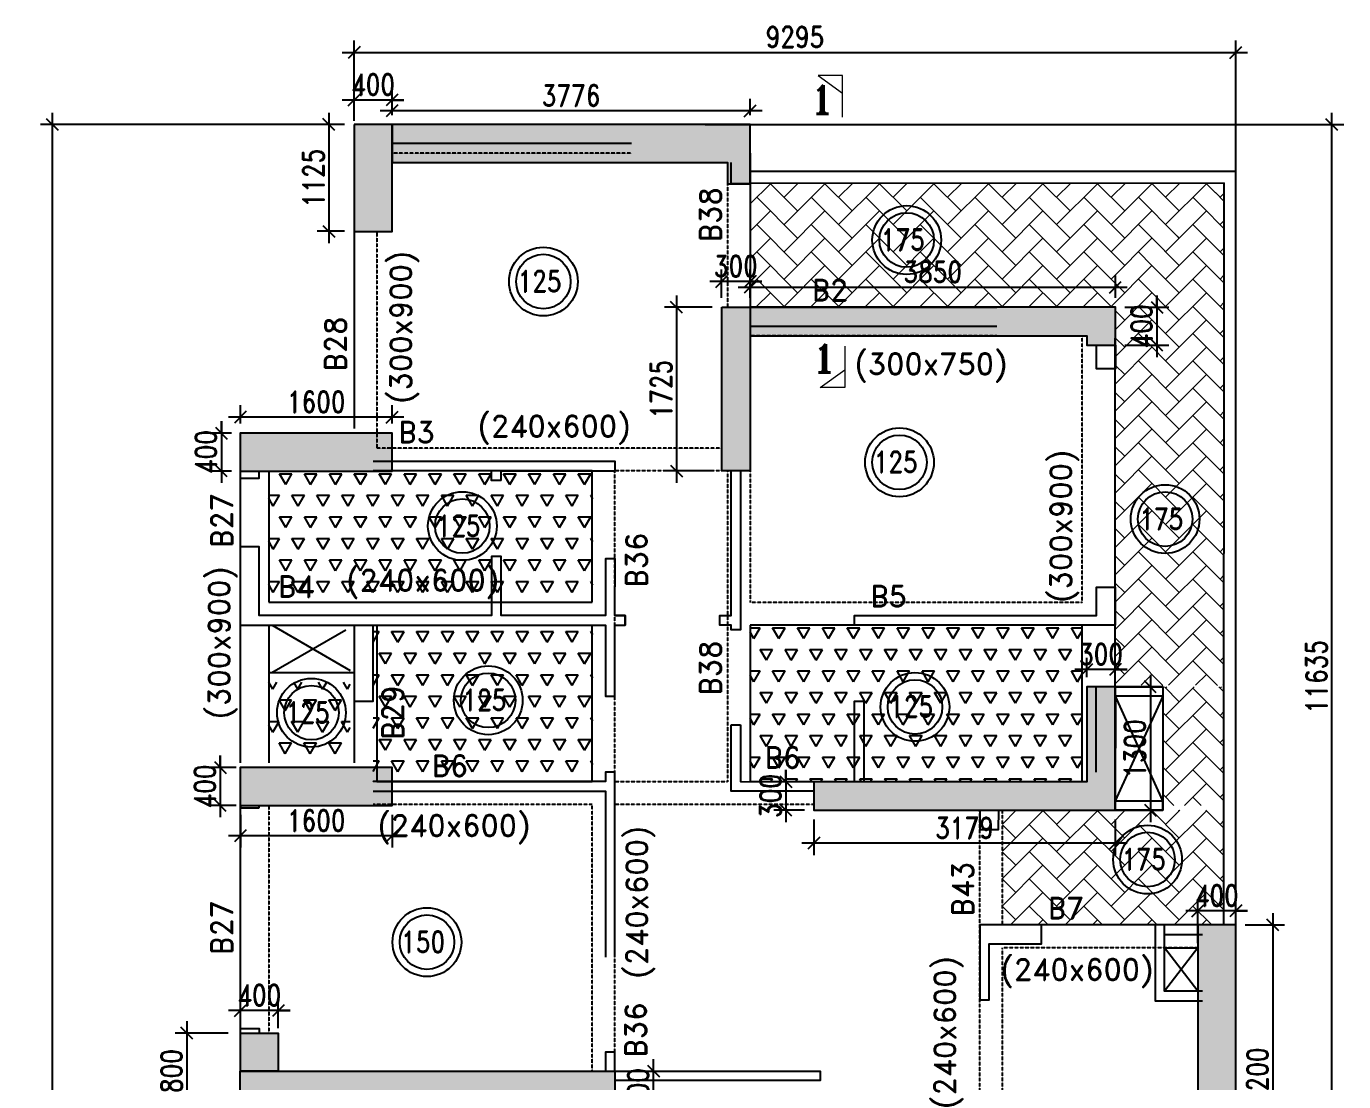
# Model space of a CAD drawing. Header units: millimetres. Extents: x 2061841 to 105821645, y -77612 to 48520811.
# Drawn here: x 105299043 to 105312931, y 48453574 to 48464697 of the extents above; entities that cross this region are included whole.
import ezdxf

# ---------------------------------------------------------------- set-up
doc = ezdxf.new("R2010")
doc.units = ezdxf.units.MM
doc.header["$LTSCALE"] = 10
doc.header["$MEASUREMENT"] = 0
doc.linetypes.add('$0$HIDDEN', pattern=[0.375, 0.25, -0.125])
for name, color, linetype in [('AS-COLS', 2, 'Continuous'), ('DIM', 8, 'Continuous'), ('S-BEAM', 4, 'Continuous'), ('S-BEAMNO.', 4, 'Continuous'), ('S-CUTOUT', 6, 'Continuous'), ('S-NON STR WALL', 1, 'Continuous'), ('S-OPENING', 6, 'Continuous'), ('S-slab thk.', 2, 'Continuous'), ('S-Sunk', 8, 'Continuous'), ('xa_type A_Seventh floor plan$0$A-WALL', 3, 'Continuous')]:
    doc.layers.add(name, color=color, linetype=linetype)
for name, color, linetype, lineweight in [('S-Hatch Balcony', 8, 'Continuous', 5), ('S-STRCOL HATCH', 33, 'Continuous', 9), ('SEC-LINE', 1, 'Continuous', 15)]:
    doc.layers.add(name, color=color, linetype=linetype, lineweight=lineweight)
doc.styles.add('200', font='romand.shx', dxfattribs={"width": 0.8, "height": 225})
doc.styles.add('RD', font='romand.shx', dxfattribs={"width": 0.9, "height": 225})
doc.styles.add('RT', font='romant.shx', dxfattribs={"height": 250})
doc.dimstyles.new('GR1', dxfattribs={"dimtxt": 225, "dimasz": 125, "dimexe": 125, "dimexo": 100, "dimgap": 50, "dimtad": 1, "dimdec": 0, "dimzin": 3, "dimdsep": 46, "dimtxsty": '200', "dimblk1": 'OBLIQUE', "dimblk2": 'OBLIQUE', "dimsah": 1, "dimcen": 0.0625, "dimdle": 125, "dimclrd": 3, "dimclre": 3, "dimclrt": 2, "dimadec": 0, "dimazin": 0, "dimtfac": 1, "dimtdec": 0, "dimtix": 1, "dimtmove": 0, "dimatfit": 3, "dimfxl": 1, "dimtolj": 1, "dimtzin": 0, "dimarcsym": 0})
pattern_1 = [(45, (291771.76, 1410.07), (0, 287.36819587), [609.6, -203.2]), (135, (291915.45, 1553.75), (6e-14, 287.36819587), [609.6, -203.2])]

# ---------------------------------------------------------------- blocks, each defined once
blk = doc.blocks.new('A$C21A8152F')
at = {"layer": 'SEC-LINE'}
for p, q in [((513, 311), (292, 3)), ((513, 3), (513, 311)), ((-7, 3), (513, 3))]:
    blk.add_line(p, q, dxfattribs=at)
blk = doc.blocks.new('_Oblique')
at = {"color": 0, "linetype": 'ByBlock', "lineweight": -2}
blk.add_line((-0.5, -0.5), (0.5, 0.5), dxfattribs=at)
blk = doc.blocks.new('*D359')
at = {"layer": 'Defpoints', "color": 0, "transparency": 16777216}
for p in [(102536318, 48561676), (102539498, 48561676), (102538299, 48534189)]:
    blk.add_point(p, dxfattribs=at)
at = {"layer": 'S-NON STR WALL', "color": 3, "lineweight": -2, "transparency": 16777216}
for p, q in [((102536318, 48534064), (102536318, 48561801)), ((102539398, 48561676), (102536193, 48561676)), ((102538199, 48534189), (102536193, 48534189))]:
    blk.add_line(p, q, dxfattribs=at)
at = {"layer": 'S-NON STR WALL', "color": 3, "linetype": 'ByBlock', "lineweight": -2, "transparency": 16777216, "xscale": 125, "yscale": 125, "zscale": 125}
for p, rotation in [((102536318, 48561676), 90), ((102536318, 48534189), 270)]:
    blk.add_blockref('_Oblique', p, dxfattribs=dict(at, rotation=rotation))
at = {"layer": 'S-NON STR WALL', "color": 2, "transparency": 16777216, "insert": (102536155, 48547933), "char_height": 225, "attachment_point": 5, "rotation": 90, "style": '200'}
blk.add_mtext('\\A1;27488', dxfattribs=at)
blk = doc.blocks.new('*D395')
at = {"layer": 'Defpoints', "color": 0, "transparency": 16777216}
for p in [(875, 18657), (875, 18420), (1275, 18373)]:
    blk.add_point(p, dxfattribs=at)
at = {"layer": 'DIM', "color": 3, "lineweight": -2, "transparency": 16777216}
for p, q in [((875, 18520), (875, 18782)), ((1275, 18473), (1275, 18782)), ((1400, 18657), (750, 18657)), ((875, 18657), (750, 18657)), ((1275, 18657), (1400, 18657))]:
    blk.add_line(p, q, dxfattribs=at)
at = {"layer": 'DIM', "color": 3, "linetype": 'ByBlock', "lineweight": -2, "transparency": 16777216, "xscale": 125, "yscale": 125, "zscale": 125}
blk.add_blockref('_Oblique', (875, 18657), dxfattribs=at)
at = {"layer": 'DIM', "color": 3, "linetype": 'ByBlock', "lineweight": -2, "transparency": 16777216, "xscale": 125, "yscale": 125, "zscale": 125, "rotation": 180}
blk.add_blockref('_Oblique', (1275, 18657), dxfattribs=at)
at = {"layer": 'DIM', "color": 2, "transparency": 16777216, "insert": (1075, 18820), "char_height": 225, "attachment_point": 5, "style": '200'}
blk.add_mtext('\\A1;400', dxfattribs=at)
blk = doc.blocks.new('*D396')
at = {"layer": 'Defpoints', "color": 0, "transparency": 16777216}
for p in [(845, 18420), (311, 17620), (845, 17620)]:
    blk.add_point(p, dxfattribs=at)
at = {"layer": 'DIM', "color": 3, "lineweight": -2, "transparency": 16777216}
for p, q in [((311, 18545), (311, 17495)), ((745, 18420), (186, 18420)), ((745, 17620), (186, 17620))]:
    blk.add_line(p, q, dxfattribs=at)
at = {"layer": 'DIM', "color": 3, "linetype": 'ByBlock', "lineweight": -2, "transparency": 16777216, "xscale": 125, "yscale": 125, "zscale": 125}
for p, rotation in [((311, 18420), 90), ((311, 17620), 270)]:
    blk.add_blockref('_Oblique', p, dxfattribs=dict(at, rotation=rotation))
at = {"layer": 'DIM', "color": 2, "transparency": 16777216, "insert": (148, 18020), "char_height": 225, "attachment_point": 5, "rotation": 90, "style": '200'}
blk.add_mtext('\\A1;800', dxfattribs=at)
blk = doc.blocks.new('*D397')
at = {"layer": 'Defpoints', "color": 0, "transparency": 16777216}
for p in [(875, 20820), (2475, 20820), (875, 20500)]:
    blk.add_point(p, dxfattribs=at)
at = {"layer": 'DIM', "color": 3, "lineweight": -2, "transparency": 16777216}
for p, q in [((875, 20720), (875, 20375)), ((2475, 20720), (2475, 20375)), ((2600, 20500), (750, 20500))]:
    blk.add_line(p, q, dxfattribs=at)
at = {"layer": 'DIM', "color": 3, "linetype": 'ByBlock', "lineweight": -2, "transparency": 16777216, "xscale": 125, "yscale": 125, "zscale": 125, "rotation": 180}
blk.add_blockref('_Oblique', (875, 20500), dxfattribs=at)
at = {"layer": 'DIM', "color": 3, "linetype": 'ByBlock', "lineweight": -2, "transparency": 16777216, "xscale": 125, "yscale": 125, "zscale": 125}
blk.add_blockref('_Oblique', (2475, 20500), dxfattribs=at)
at = {"layer": 'DIM', "color": 2, "transparency": 16777216, "insert": (1675, 20662), "char_height": 225, "attachment_point": 5, "style": '200'}
blk.add_mtext('\\A1;1600', dxfattribs=at)
blk = doc.blocks.new('*D398')
at = {"layer": 'Defpoints', "color": 0, "transparency": 16777216}
for p in [(932, 21220), (663, 20820), (932, 20820)]:
    blk.add_point(p, dxfattribs=at)
at = {"layer": 'DIM', "color": 3, "lineweight": -2, "transparency": 16777216}
for p, q in [((663, 21345), (663, 20695)), ((663, 21220), (663, 21345)), ((832, 21220), (538, 21220)), ((832, 20820), (538, 20820)), ((663, 20820), (663, 20695))]:
    blk.add_line(p, q, dxfattribs=at)
at = {"layer": 'DIM', "color": 3, "linetype": 'ByBlock', "lineweight": -2, "transparency": 16777216, "xscale": 125, "yscale": 125, "zscale": 125}
for p, rotation in [((663, 21220), 270), ((663, 20820), 90)]:
    blk.add_blockref('_Oblique', p, dxfattribs=dict(at, rotation=rotation))
at = {"layer": 'DIM', "color": 2, "transparency": 16777216, "insert": (500, 21020), "char_height": 225, "attachment_point": 5, "rotation": 90, "style": '200'}
blk.add_mtext('\\A1;400', dxfattribs=at)
blk = doc.blocks.new('*D399')
at = {"layer": 'Defpoints', "color": 0, "transparency": 16777216}
for p in [(6921, 20770), (10099, 20770), (6921, 20422)]:
    blk.add_point(p, dxfattribs=at)
at = {"layer": 'DIM', "color": 3, "lineweight": -2, "transparency": 16777216}
for p, q in [((6921, 20670), (6921, 20297)), ((10099, 20670), (10099, 20297)), ((10224, 20422), (6796, 20422))]:
    blk.add_line(p, q, dxfattribs=at)
at = {"layer": 'DIM', "color": 3, "linetype": 'ByBlock', "lineweight": -2, "transparency": 16777216, "xscale": 125, "yscale": 125, "zscale": 125, "rotation": 180}
blk.add_blockref('_Oblique', (6921, 20422), dxfattribs=at)
at = {"layer": 'DIM', "color": 3, "linetype": 'ByBlock', "lineweight": -2, "transparency": 16777216, "xscale": 125, "yscale": 125, "zscale": 125}
blk.add_blockref('_Oblique', (10099, 20422), dxfattribs=at)
at = {"layer": 'DIM', "color": 2, "transparency": 16777216, "insert": (8510, 20584), "char_height": 225, "attachment_point": 5, "style": '200'}
blk.add_mtext('\\A1;3179', dxfattribs=at)
blk = doc.blocks.new('*D400')
at = {"layer": 'Defpoints', "color": 0, "transparency": 16777216}
for p in [(10099, 22070), (10099, 20770), (10469, 20770)]:
    blk.add_point(p, dxfattribs=at)
at = {"layer": 'DIM', "color": 3, "lineweight": -2, "transparency": 16777216}
for p, q in [((10469, 22195), (10469, 20645)), ((10199, 22070), (10594, 22070)), ((10199, 20770), (10594, 20770))]:
    blk.add_line(p, q, dxfattribs=at)
at = {"layer": 'DIM', "color": 3, "linetype": 'ByBlock', "lineweight": -2, "transparency": 16777216, "xscale": 125, "yscale": 125, "zscale": 125}
for p, rotation in [((10469, 22070), 90), ((10469, 20770), 270)]:
    blk.add_blockref('_Oblique', p, dxfattribs=dict(at, rotation=rotation))
at = {"layer": 'DIM', "color": 2, "transparency": 16777216, "insert": (10306, 21420), "char_height": 225, "attachment_point": 5, "rotation": 90, "style": '200'}
blk.add_mtext('\\A1;1300', dxfattribs=at)
blk = doc.blocks.new('*D401')
at = {"layer": 'Defpoints', "color": 0, "transparency": 16777216}
for p in [(9799, 22252), (9799, 22070), (10099, 22070)]:
    blk.add_point(p, dxfattribs=at)
at = {"layer": 'DIM', "color": 3, "lineweight": -2, "transparency": 16777216}
for p, q in [((9799, 22170), (9799, 22377)), ((10099, 22170), (10099, 22377)), ((10224, 22252), (9674, 22252)), ((9799, 22252), (9674, 22252)), ((10099, 22252), (10224, 22252))]:
    blk.add_line(p, q, dxfattribs=at)
at = {"layer": 'DIM', "color": 3, "linetype": 'ByBlock', "lineweight": -2, "transparency": 16777216, "xscale": 125, "yscale": 125, "zscale": 125}
blk.add_blockref('_Oblique', (9799, 22252), dxfattribs=at)
at = {"layer": 'DIM', "color": 3, "linetype": 'ByBlock', "lineweight": -2, "transparency": 16777216, "xscale": 125, "yscale": 125, "zscale": 125, "rotation": 180}
blk.add_blockref('_Oblique', (10099, 22252), dxfattribs=at)
at = {"layer": 'DIM', "color": 2, "transparency": 16777216, "insert": (9949, 22414), "char_height": 225, "attachment_point": 5, "style": '200'}
blk.add_mtext('\\A1;300', dxfattribs=at)
blk = doc.blocks.new('*D402')
at = {"layer": 'Defpoints', "color": 0, "transparency": 16777216}
for p in [(6921, 21070), (6625, 20770), (6921, 20770)]:
    blk.add_point(p, dxfattribs=at)
at = {"layer": 'DIM', "color": 3, "lineweight": -2, "transparency": 16777216}
for p, q in [((6625, 21195), (6625, 20645)), ((6625, 21070), (6625, 21195)), ((6821, 21070), (6500, 21070)), ((6821, 20770), (6500, 20770)), ((6625, 20770), (6625, 20645))]:
    blk.add_line(p, q, dxfattribs=at)
at = {"layer": 'DIM', "color": 3, "linetype": 'ByBlock', "lineweight": -2, "transparency": 16777216, "xscale": 125, "yscale": 125, "zscale": 125}
for p, rotation in [((6625, 21070), 270), ((6625, 20770), 90)]:
    blk.add_blockref('_Oblique', p, dxfattribs=dict(at, rotation=rotation))
at = {"layer": 'DIM', "color": 2, "transparency": 16777216, "insert": (6463, 20920), "char_height": 225, "attachment_point": 5, "rotation": 90, "style": '200'}
blk.add_mtext('\\A1;300', dxfattribs=at)
blk = doc.blocks.new('*D403')
at = {"layer": 'Defpoints', "color": 0, "transparency": 16777216}
for p in [(10969, 19708), (10969, 19268), (11369, 19268)]:
    blk.add_point(p, dxfattribs=at)
at = {"layer": 'DIM', "color": 3, "lineweight": -2, "transparency": 16777216}
for p, q in [((10969, 19368), (10969, 19833)), ((11369, 19368), (11369, 19833)), ((11494, 19708), (10844, 19708)), ((10969, 19708), (10844, 19708)), ((11369, 19708), (11494, 19708))]:
    blk.add_line(p, q, dxfattribs=at)
at = {"layer": 'DIM', "color": 3, "linetype": 'ByBlock', "lineweight": -2, "transparency": 16777216, "xscale": 125, "yscale": 125, "zscale": 125}
blk.add_blockref('_Oblique', (10969, 19708), dxfattribs=at)
at = {"layer": 'DIM', "color": 3, "linetype": 'ByBlock', "lineweight": -2, "transparency": 16777216, "xscale": 125, "yscale": 125, "zscale": 125, "rotation": 180}
blk.add_blockref('_Oblique', (11369, 19708), dxfattribs=at)
at = {"layer": 'DIM', "color": 2, "transparency": 16777216, "insert": (11169, 19870), "char_height": 225, "attachment_point": 5, "style": '200'}
blk.add_mtext('\\A1;400', dxfattribs=at)
blk = doc.blocks.new('*D404')
at = {"layer": 'Defpoints', "color": 0, "transparency": 16777216}
for p in [(11369, 19560), (11519, 16360), (11759, 16360)]:
    blk.add_point(p, dxfattribs=at)
at = {"layer": 'DIM', "color": 3, "lineweight": -2, "transparency": 16777216}
for p, q in [((11759, 19685), (11759, 16235)), ((11469, 19560), (11884, 19560)), ((11619, 16360), (11884, 16360))]:
    blk.add_line(p, q, dxfattribs=at)
at = {"layer": 'DIM', "color": 3, "linetype": 'ByBlock', "lineweight": -2, "transparency": 16777216, "xscale": 125, "yscale": 125, "zscale": 125}
for p, rotation in [((11759, 19560), 90), ((11759, 16360), 270)]:
    blk.add_blockref('_Oblique', p, dxfattribs=dict(at, rotation=rotation))
at = {"layer": 'DIM', "color": 2, "transparency": 16777216, "insert": (11597, 17960), "char_height": 225, "attachment_point": 5, "rotation": 90, "style": '200'}
blk.add_mtext('\\A1;3200', dxfattribs=at)
blk = doc.blocks.new('*D409')
at = {"layer": 'Defpoints', "color": 0, "transparency": 16777216}
for p in [(5949, 26070), (5473, 24345), (5949, 24345)]:
    blk.add_point(p, dxfattribs=at)
at = {"layer": 'DIM', "color": 3, "lineweight": -2, "transparency": 16777216}
for p, q in [((5473, 26195), (5473, 24220)), ((5849, 26070), (5348, 26070)), ((5849, 24345), (5348, 24345))]:
    blk.add_line(p, q, dxfattribs=at)
at = {"layer": 'DIM', "color": 3, "linetype": 'ByBlock', "lineweight": -2, "transparency": 16777216, "xscale": 125, "yscale": 125, "zscale": 125}
for p, rotation in [((5473, 26070), 90), ((5473, 24345), 270)]:
    blk.add_blockref('_Oblique', p, dxfattribs=dict(at, rotation=rotation))
at = {"layer": 'DIM', "color": 2, "transparency": 16777216, "insert": (5311, 25208), "char_height": 225, "attachment_point": 5, "rotation": 90, "style": '200'}
blk.add_mtext('\\A1;1725', dxfattribs=at)
blk = doc.blocks.new('*D410')
at = {"layer": 'Defpoints', "color": 0, "transparency": 16777216}
for p in [(5949, 26342), (5949, 26070), (6249, 26070)]:
    blk.add_point(p, dxfattribs=at)
at = {"layer": 'DIM', "color": 3, "lineweight": -2, "transparency": 16777216}
for p, q in [((5949, 26170), (5949, 26467)), ((6249, 26170), (6249, 26467)), ((6374, 26342), (5824, 26342)), ((5949, 26342), (5824, 26342)), ((6249, 26342), (6374, 26342))]:
    blk.add_line(p, q, dxfattribs=at)
at = {"layer": 'DIM', "color": 3, "linetype": 'ByBlock', "lineweight": -2, "transparency": 16777216, "xscale": 125, "yscale": 125, "zscale": 125}
blk.add_blockref('_Oblique', (5949, 26342), dxfattribs=at)
at = {"layer": 'DIM', "color": 3, "linetype": 'ByBlock', "lineweight": -2, "transparency": 16777216, "xscale": 125, "yscale": 125, "zscale": 125, "rotation": 180}
blk.add_blockref('_Oblique', (6249, 26342), dxfattribs=at)
at = {"layer": 'DIM', "color": 2, "transparency": 16777216, "insert": (6099, 26505), "char_height": 225, "attachment_point": 5, "style": '200'}
blk.add_mtext('\\A1;300', dxfattribs=at)
blk = doc.blocks.new('*D411')
at = {"layer": 'Defpoints', "color": 0, "transparency": 16777216}
for p in [(2474, 28141), (2474, 27996), (6250, 27996)]:
    blk.add_point(p, dxfattribs=at)
at = {"layer": 'DIM', "color": 3, "lineweight": -2, "transparency": 16777216}
for p, q in [((2474, 28096), (2474, 28266)), ((6250, 28096), (6250, 28266)), ((6375, 28141), (2349, 28141))]:
    blk.add_line(p, q, dxfattribs=at)
at = {"layer": 'DIM', "color": 3, "linetype": 'ByBlock', "lineweight": -2, "transparency": 16777216, "xscale": 125, "yscale": 125, "zscale": 125, "rotation": 180}
blk.add_blockref('_Oblique', (2474, 28141), dxfattribs=at)
at = {"layer": 'DIM', "color": 3, "linetype": 'ByBlock', "lineweight": -2, "transparency": 16777216, "xscale": 125, "yscale": 125, "zscale": 125}
blk.add_blockref('_Oblique', (6250, 28141), dxfattribs=at)
at = {"layer": 'DIM', "color": 2, "transparency": 16777216, "insert": (4362, 28303), "char_height": 225, "attachment_point": 5, "style": '200'}
blk.add_mtext('\\A1;3776', dxfattribs=at)
blk = doc.blocks.new('*D412')
at = {"layer": 'Defpoints', "color": 0, "transparency": 16777216}
for p in [(2074, 28255), (2074, 27996), (2474, 27996)]:
    blk.add_point(p, dxfattribs=at)
at = {"layer": 'DIM', "color": 3, "lineweight": -2, "transparency": 16777216}
for p, q in [((2074, 28096), (2074, 28380)), ((2474, 28096), (2474, 28380)), ((2599, 28255), (1949, 28255)), ((2074, 28255), (1949, 28255)), ((2474, 28255), (2599, 28255))]:
    blk.add_line(p, q, dxfattribs=at)
at = {"layer": 'DIM', "color": 3, "linetype": 'ByBlock', "lineweight": -2, "transparency": 16777216, "xscale": 125, "yscale": 125, "zscale": 125}
blk.add_blockref('_Oblique', (2074, 28255), dxfattribs=at)
at = {"layer": 'DIM', "color": 3, "linetype": 'ByBlock', "lineweight": -2, "transparency": 16777216, "xscale": 125, "yscale": 125, "zscale": 125, "rotation": 180}
blk.add_blockref('_Oblique', (2474, 28255), dxfattribs=at)
at = {"layer": 'DIM', "color": 2, "transparency": 16777216, "insert": (2274, 28418), "char_height": 225, "attachment_point": 5, "style": '200'}
blk.add_mtext('\\A1;400', dxfattribs=at)
blk = doc.blocks.new('*D413')
at = {"layer": 'Defpoints', "color": 0, "transparency": 16777216}
for p in [(2074, 27996), (1808, 26871), (2074, 26871)]:
    blk.add_point(p, dxfattribs=at)
at = {"layer": 'DIM', "color": 3, "lineweight": -2, "transparency": 16777216}
for p, q in [((1808, 28121), (1808, 26746)), ((1974, 27996), (1683, 27996)), ((1974, 26871), (1683, 26871))]:
    blk.add_line(p, q, dxfattribs=at)
at = {"layer": 'DIM', "color": 3, "linetype": 'ByBlock', "lineweight": -2, "transparency": 16777216, "xscale": 125, "yscale": 125, "zscale": 125}
for p, rotation in [((1808, 27996), 90), ((1808, 26871), 270)]:
    blk.add_blockref('_Oblique', p, dxfattribs=dict(at, rotation=rotation))
at = {"layer": 'DIM', "color": 2, "transparency": 16777216, "insert": (1645, 27433), "char_height": 225, "attachment_point": 5, "rotation": 90, "style": '200'}
blk.add_mtext('\\A1;1125', dxfattribs=at)
blk = doc.blocks.new('*D414')
at = {"layer": 'Defpoints', "color": 0, "transparency": 16777216}
for p in [(875, 24913), (875, 24744), (2475, 24744)]:
    blk.add_point(p, dxfattribs=at)
at = {"layer": 'DIM', "color": 3, "lineweight": -2, "transparency": 16777216}
for p, q in [((875, 24844), (875, 25038)), ((2475, 24844), (2475, 25038)), ((2600, 24913), (750, 24913))]:
    blk.add_line(p, q, dxfattribs=at)
at = {"layer": 'DIM', "color": 3, "linetype": 'ByBlock', "lineweight": -2, "transparency": 16777216, "xscale": 125, "yscale": 125, "zscale": 125, "rotation": 180}
blk.add_blockref('_Oblique', (875, 24913), dxfattribs=at)
at = {"layer": 'DIM', "color": 3, "linetype": 'ByBlock', "lineweight": -2, "transparency": 16777216, "xscale": 125, "yscale": 125, "zscale": 125}
blk.add_blockref('_Oblique', (2475, 24913), dxfattribs=at)
at = {"layer": 'DIM', "color": 2, "transparency": 16777216, "insert": (1675, 25075), "char_height": 225, "attachment_point": 5, "style": '200'}
blk.add_mtext('\\A1;1600', dxfattribs=at)
blk = doc.blocks.new('*D415')
at = {"layer": 'Defpoints', "color": 0, "transparency": 16777216}
for p in [(882, 24744), (675, 24344), (882, 24344)]:
    blk.add_point(p, dxfattribs=at)
at = {"layer": 'DIM', "color": 3, "lineweight": -2, "transparency": 16777216}
for p, q in [((675, 24869), (675, 24219)), ((675, 24744), (675, 24869)), ((782, 24744), (550, 24744)), ((782, 24344), (550, 24344)), ((675, 24344), (675, 24219))]:
    blk.add_line(p, q, dxfattribs=at)
at = {"layer": 'DIM', "color": 3, "linetype": 'ByBlock', "lineweight": -2, "transparency": 16777216, "xscale": 125, "yscale": 125, "zscale": 125}
for p, rotation in [((675, 24744), 270), ((675, 24344), 90)]:
    blk.add_blockref('_Oblique', p, dxfattribs=dict(at, rotation=rotation))
at = {"layer": 'DIM', "color": 2, "transparency": 16777216, "insert": (512, 24544), "char_height": 225, "attachment_point": 5, "rotation": 90, "style": '200'}
blk.add_mtext('\\A1;400', dxfattribs=at)
blk = doc.blocks.new('*D416')
at = {"layer": 'Defpoints', "color": 0, "transparency": 16777216}
for p in [(10100, 26070), (10100, 25670), (10538, 25670)]:
    blk.add_point(p, dxfattribs=at)
at = {"layer": 'DIM', "color": 3, "lineweight": -2, "transparency": 16777216}
for p, q in [((10538, 26195), (10538, 25545)), ((10538, 26070), (10538, 26195)), ((10200, 26070), (10663, 26070)), ((10200, 25670), (10663, 25670)), ((10538, 25670), (10538, 25545))]:
    blk.add_line(p, q, dxfattribs=at)
at = {"layer": 'DIM', "color": 3, "linetype": 'ByBlock', "lineweight": -2, "transparency": 16777216, "xscale": 125, "yscale": 125, "zscale": 125}
for p, rotation in [((10538, 26070), 270), ((10538, 25670), 90)]:
    blk.add_blockref('_Oblique', p, dxfattribs=dict(at, rotation=rotation))
at = {"layer": 'DIM', "color": 2, "transparency": 16777216, "insert": (10375, 25870), "char_height": 225, "attachment_point": 5, "rotation": 90, "style": '200'}
blk.add_mtext('\\A1;400', dxfattribs=at)
blk = doc.blocks.new('*D417')
at = {"layer": 'Defpoints', "color": 0, "transparency": 16777216}
for p in [(6249, 26280), (6249, 26070), (10100, 26070)]:
    blk.add_point(p, dxfattribs=at)
at = {"layer": 'DIM', "color": 3, "lineweight": -2, "transparency": 16777216}
for p, q in [((6249, 26170), (6249, 26405)), ((10100, 26170), (10100, 26405)), ((10225, 26280), (6124, 26280))]:
    blk.add_line(p, q, dxfattribs=at)
at = {"layer": 'DIM', "color": 3, "linetype": 'ByBlock', "lineweight": -2, "transparency": 16777216, "xscale": 125, "yscale": 125, "zscale": 125, "rotation": 180}
blk.add_blockref('_Oblique', (6249, 26280), dxfattribs=at)
at = {"layer": 'DIM', "color": 3, "linetype": 'ByBlock', "lineweight": -2, "transparency": 16777216, "xscale": 125, "yscale": 125, "zscale": 125}
blk.add_blockref('_Oblique', (10100, 26280), dxfattribs=at)
at = {"layer": 'DIM', "color": 2, "transparency": 16777216, "insert": (8175, 26443), "char_height": 225, "attachment_point": 5, "style": '200'}
blk.add_mtext('\\A1;3850', dxfattribs=at)
blk = doc.blocks.new('*D451')
at = {"layer": 'Defpoints', "color": 0, "transparency": 16777216}
for p in [(4824, 18020), (5231, 18020), (4824, 17620)]:
    blk.add_point(p, dxfattribs=at)
at = {"layer": 'DIM', "color": 3, "lineweight": -2, "transparency": 16777216}
for p, q in [((5231, 17495), (5231, 18145)), ((5231, 18020), (5231, 18145)), ((4924, 18020), (5356, 18020)), ((4924, 17620), (5356, 17620)), ((5231, 17620), (5231, 17495))]:
    blk.add_line(p, q, dxfattribs=at)
at = {"layer": 'DIM', "color": 3, "linetype": 'ByBlock', "lineweight": -2, "transparency": 16777216, "xscale": 125, "yscale": 125, "zscale": 125}
for p, rotation in [((5231, 18020), 270), ((5231, 17620), 90)]:
    blk.add_blockref('_Oblique', p, dxfattribs=dict(at, rotation=rotation))
at = {"layer": 'DIM', "color": 2, "transparency": 16777216, "insert": (5068, 17820), "char_height": 225, "attachment_point": 5, "rotation": 90, "style": '200'}
blk.add_mtext('\\A1;400', dxfattribs=at)
blk = doc.blocks.new('*D660')
at = {"layer": 'AS-COLS', "color": 3, "lineweight": -2, "transparency": 16777216}
for p, q in [((102549806, 48549916), (102549806, 48561801)), ((102543198, 48561676), (102549931, 48561676)), ((102549043, 48550041), (102549931, 48550041))]:
    blk.add_line(p, q, dxfattribs=at)
at = {"layer": 'Defpoints', "color": 0, "transparency": 16777216}
for p in [(102543098, 48561676), (102549806, 48561676), (102548943, 48550041)]:
    blk.add_point(p, dxfattribs=at)
at = {"layer": 'AS-COLS', "color": 3, "linetype": 'ByBlock', "lineweight": -2, "transparency": 16777216, "xscale": 125, "yscale": 125, "zscale": 125}
for p, rotation in [((102549806, 48561676), 90), ((102549806, 48550041), 270)]:
    blk.add_blockref('_Oblique', p, dxfattribs=dict(at, rotation=rotation))
at = {"layer": 'AS-COLS', "color": 2, "transparency": 16777216, "insert": (102549643, 48555859), "char_height": 225, "attachment_point": 5, "rotation": 90, "style": '200'}
blk.add_mtext('\\A1;11635', dxfattribs=at)
blk = doc.blocks.new('*D663')
at = {"layer": 'AS-COLS', "color": 3, "lineweight": -2, "transparency": 16777216}
for p, q in [((102539498, 48561716), (102539498, 48562562)), ((102548793, 48559851), (102548793, 48562562)), ((102539373, 48562437), (102548918, 48562437))]:
    blk.add_line(p, q, dxfattribs=at)
at = {"layer": 'Defpoints', "color": 0, "transparency": 16777216}
for p in [(102548793, 48562437), (102539498, 48561616), (102548793, 48559751)]:
    blk.add_point(p, dxfattribs=at)
at = {"layer": 'AS-COLS', "color": 3, "linetype": 'ByBlock', "lineweight": -2, "transparency": 16777216, "xscale": 125, "yscale": 125, "zscale": 125, "rotation": 180}
blk.add_blockref('_Oblique', (102539498, 48562437), dxfattribs=at)
at = {"layer": 'AS-COLS', "color": 3, "linetype": 'ByBlock', "lineweight": -2, "transparency": 16777216, "xscale": 125, "yscale": 125, "zscale": 125}
blk.add_blockref('_Oblique', (102548793, 48562437), dxfattribs=at)
at = {"layer": 'AS-COLS', "color": 2, "transparency": 16777216, "insert": (102544146, 48562600), "char_height": 225, "attachment_point": 5, "style": '200'}
blk.add_mtext('\\A1;9295', dxfattribs=at)
blk = doc.blocks.new('G$CDE8A9FAD')
at = {"layer": 'S-STRCOL HATCH'}
h = blk.add_hatch(color=256, dxfattribs=at)
h.dxf.hatch_style = 1
h.paths.add_polyline_path([(2074.1, 27995.8), (2074.1, 26870.8), (2474.1, 26870.8), (2474.1, 27995.8)])
h = blk.add_hatch(color=256, dxfattribs=at)
h.dxf.hatch_style = 1
h.paths.add_polyline_path([(6249.8, 27624.2), (6249.8, 27995.8), (2474.1, 27995.8), (2474.1, 27595.8), (6009.7, 27595.8), (6009.7, 27370.5), (6249.7, 27370.5), (6249.8, 27624.2), (6249.8, 27624.2)])
h = blk.add_hatch(color=256, dxfattribs=at)
h.dxf.hatch_style = 1
h.paths.add_polyline_path([(5949.4, 26070.4), (6249.4, 26070.4), (6249.4, 24345.4), (5949.4, 24345.4)])
h = blk.add_hatch(color=256, dxfattribs=at)
h.dxf.hatch_style = 1
h.paths.add_polyline_path([(10099.6, 25669.9), (10099.6, 26069.9), (6249.4, 26069.9), (6249.4, 25769.9), (9799.6, 25769.9), (9799.6, 25669.9), (10099.6, 25669.9)])
h = blk.add_hatch(color=256, dxfattribs=at)
h.dxf.hatch_style = 1
h.paths.add_polyline_path([(874.5, 24344.4), (2474.5, 24344.4), (2474.5, 24744.4), (874.5, 24744.4), (874.5, 24344.4)])
h = blk.add_hatch(color=256, dxfattribs=at)
h.dxf.hatch_style = 1
h.paths.add_polyline_path([(6920.7, 21069.8), (6920.7, 20769.8), (10099.5, 20769.8), (10099.5, 22069.9), (9799.5, 22069.9), (9799.5, 21069.8), (6920.7, 21069.8)])
h = blk.add_hatch(color=256, dxfattribs=at)
h.dxf.hatch_style = 1
h.paths.add_polyline_path([(874.5, 20820), (2474.5, 20820), (2474.5, 21220), (874.5, 21220), (874.5, 20820)])
h = blk.add_hatch(color=256, dxfattribs=at)
h.dxf.hatch_style = 1
h.paths.add_polyline_path([(11369.4, 19560.3), (10969.4, 19560.3), (10969.4, 16360.5), (11369.4, 16360.5), (11369.4, 19560.3)])
h = blk.add_hatch(color=256, dxfattribs=at)
h.dxf.hatch_style = 1
h.paths.add_polyline_path([(874.7, 18019.9), (874.7, 18420), (1274.7, 18420), (1274.7, 18019.9), (874.7, 18019.9)])
h = blk.add_hatch(color=256, dxfattribs=at)
h.dxf.hatch_style = 1
h.paths.add_polyline_path([(4824.2, 17619.9), (874.4, 17619.9), (874.4, 18019.9), (4824.2, 18019.9), (4824.2, 17619.9)])
at = {"layer": 'AS-COLS', "color": 1, "elevation": 0}
for points in [[(2074.1, 27995.8), (2074.1, 26870.8), (2474.1, 26870.8), (2474.1, 27995.8)], [(6249.8, 27624.2), (6249.8, 27995.8), (2474.1, 27995.8), (2474.1, 27595.8), (6009.7, 27595.8), (6009.7, 27370.5), (6249.7, 27370.5), (6249.8, 27624.2)], [(5949.4, 26070.4), (6249.4, 26070.4), (6249.4, 24345.4), (5949.4, 24345.4)], [(10099.6, 25669.9), (10099.6, 26069.9), (6249.4, 26069.9), (6249.4, 25769.9), (9799.6, 25769.9), (9799.6, 25669.9)], [(874.5, 24344.4), (2474.5, 24344.4), (2474.5, 24744.4), (874.5, 24744.4)], [(6920.7, 21069.8), (6920.7, 20769.8), (10099.5, 20769.8), (10099.5, 22069.9), (9799.5, 22069.9), (9799.5, 21069.8)], [(874.5, 20820), (2474.5, 20820), (2474.5, 21220), (874.5, 21220)], [(11369.4, 19560.3), (10969.4, 19560.3), (10969.4, 16360.5), (11369.4, 16360.5)], [(874.7, 18019.9), (874.7, 18420), (1274.7, 18420), (1274.7, 18019.9)], [(4824.2, 17619.9), (874.4, 17619.9), (874.4, 18019.9), (4824.2, 18019.9)]]:
    blk.add_lwpolyline(points, close=True, dxfattribs=at)
at = {"layer": 'DIM'}
for base, p1, p2, picture, middle in [((2074.1, 28255.2, 0), (2474.1, 27995.8), (2074.1, 27995.8), '*D412', (2274.1, 28417.7, 0)), ((2474.1, 28140.6, 0), (6249.8, 27995.8), (2474.1, 27995.8), '*D411', (4362, 28303.1, 0)), ((5949.4, 26342.2, 0), (6249.4, 26070.4), (5949.4, 26070.4), '*D410', (6099.4, 26504.7, 0)), ((6249.4, 26280.2, 0), (10099.6, 26069.9), (6249.4, 26069.9), '*D417', (8174.5, 26442.7, 0)), ((874.5, 24912.8, 0), (2474.5, 24744.4), (874.5, 24744.4), '*D414', (1674.5, 25075.3, 0)), ((9799.5, 22252, 0), (10099.5, 22069.9, 0), (9799.5, 22069.9, 0), '*D401', (9949.5, 22414.5, 0)), ((874.5, 20500, 0), (2474.5, 20820), (874.5, 20820), '*D397', (1674.5, 20662.5, 0)), ((6920.7, 20421.8, 0), (10099.5, 20769.8), (6920.7, 20769.8), '*D399', (8510.1, 20584.3, 0)), ((10969.4, 19707.5, 0), (11369.4, 19268), (10969.4, 19268), '*D403', (11169.4, 19870, 0)), ((874.7, 18657.2, 0), (1274.7, 18373.2), (874.7, 18420), '*D395', (1074.7, 18819.7, 0))]:
    dim = blk.add_linear_dim(base=base, p1=p1, p2=p2, dimstyle='GR1', dxfattribs=at)
    dim.commit()
    dim.dimension.update_dxf_attribs({"geometry": picture, "text_midpoint": middle})
for base, p1, p2, picture, middle in [((1807.6, 26870.8, 0), (2074.1, 27995.8), (2074.1, 26870.8), '*D413', (1645.1, 27433.3, 0)), ((5473.4, 24345.4, 0), (5949.4, 26070.4), (5949.4, 24345.4), '*D409', (5310.9, 25207.9, 0)), ((10537.7, 25669.9, 0), (10099.6, 26069.9), (10099.6, 25669.9), '*D416', (10375.2, 25869.9, 0)), ((674.9, 24344.4), (882.2, 24744.4, 0), (882.2, 24344.4, 0), '*D415', (512.4, 24544.4)), ((10468.5, 20769.8, 0), (10099.5, 22069.9, 0), (10099.5, 20769.8), '*D400', (10306, 21419.9, 0)), ((663, 20820, 0), (931.7, 21220), (931.7, 20820), '*D398', (500.5, 21020, 0)), ((6625, 20769.8, 0), (6920.7, 21069.8), (6920.7, 20769.8), '*D402', (6462.5, 20919.8, 0)), ((11759.2, 16360.5, 0), (11369.4, 19560.3), (11519.5, 16360.5), '*D404', (11596.7, 17960.4, 0)), ((310.8, 17620, 0), (845.4, 18420), (845.4, 17620), '*D396', (148.3, 18020, 0)), ((5230.6, 18019.9), (4824.2, 17619.9), (4824.2, 18019.9), '*D451', (5068.1, 17819.9))]:
    dim = blk.add_linear_dim(base=base, p1=p1, p2=p2, angle=90, dimstyle='GR1', dxfattribs=at)
    dim.commit()
    dim.dimension.update_dxf_attribs({"geometry": picture, "text_midpoint": middle})
blk = doc.blocks.new('TOWER-A TYPICAL FLOOR FRAMING PLAN N')
at = {"layer": 'S-Hatch Balcony'}
h = blk.add_hatch(dxfattribs=at)
h.set_pattern_fill('AR-HBONE', color=256, scale=2, style=0)
h.set_pattern_definition([(45, (291771.76, 1410.07), (0, 287.36819587), [609.6, -203.2]), (135, (291915.45, 1553.75), (3e-14, 287.36819587), [609.6, -203.2])])
h.paths.add_polyline_path([(102543673.8, 48561061.1), (102548669.6, 48561060.2), (102547523.7, 48559751.2), (102543673.4, 48559751.2), (102543673.8, 48561061.1)])
h = blk.add_hatch(dxfattribs=at)
h.set_pattern_fill('AR-HBONE', color=256, scale=2, style=0)
h.set_pattern_definition(pattern_1)
edge = h.paths.add_edge_path()
edge.add_line((102547523.7, 48559751.2), (102548668.4, 48561061.2))
edge.add_line((102548668.4, 48561061.2), (102548668.7, 48555766.5))
edge.add_line((102548668.7, 48555766.5), (102547522.9, 48555766.5))
edge.add_line((102547522.9, 48555766.5), (102547523.6, 48559750.6))
h = blk.add_hatch(dxfattribs=at)
h.set_pattern_fill('AR-HBONE', color=256, scale=2, style=0)
h.set_pattern_definition(pattern_1)
h.paths.add_polyline_path([(102548023.4, 48555750.5), (102548668.4, 48555750.5), (102548668.4, 48554500.9), (102548023.4, 48554500.9), (102548023.4, 48555750.5)])
h = blk.add_hatch(dxfattribs=at)
h.set_pattern_fill('AR-HBONE', color=256, scale=2, style=0)
h.set_pattern_definition(pattern_1)
h.paths.add_polyline_path([(102546333.4, 48553241), (102548668.4, 48553241), (102548668.4, 48554450.5), (102546333.4, 48554450.5)])
at = {"layer": 'S-Sunk'}
h = blk.add_hatch(dxfattribs=at)
h.set_pattern_fill('TRIANG', color=8, scale=700, style=0)
h.set_pattern_definition([(60, (101974196.44, 48863836.63), (-131.25, 227.33167), [131.25, -131.25]), (120, (101974196.44, 48863836.63), (-262.5, 1e-07), [131.25, -131.25]), (0, (101974130.8, 48863950.3), (131.25, 227.33167), [131.25, -131.25])])
h.paths.add_polyline_path([(102538598.3, 48558025.7), (102542014.2, 48558025.7), (102542014.2, 48556642.2), (102538598.4, 48556642.2)])
h = blk.add_hatch(dxfattribs=at)
h.set_pattern_fill('TRIANG', color=8, scale=700, style=0)
h.set_pattern_definition([(60, (101974196.44, 48861945.9), (-131.25, 227.33167), [131.25, -131.25]), (120, (101974196.44, 48861945.9), (-262.5, 1e-07), [131.25, -131.25]), (0, (101974130.8, 48862059.56), (131.25, 227.33167), [131.25, -131.25])])
h.paths.add_polyline_path([(102539698, 48556399.1), (102542014.2, 48556399.1), (102542014.2, 48554751.4), (102539698, 48554751.4)])
h = blk.add_hatch(dxfattribs=at)
h.set_pattern_fill('TRIANG', color=8, scale=700, style=0)
h.set_pattern_definition([(60, (101994357.28, 48841298.31), (-131.25, 227.33167), [131.25, -131.25]), (120, (101994357.28, 48841298.31), (-262.5, 1e-07), [131.25, -131.25]), (0, (101994291.65, 48841411.98), (131.25, 227.33167), [131.25, -131.25])])
h.paths.add_polyline_path([(102547172.9, 48556401.1), (102543673.4, 48556401.1), (102543673.4, 48554750.5), (102544344.7, 48554750.5), (102547172.9, 48554750.5), (102547172.9, 48556401.1)])
h.paths.add_polyline_path([(102547056.8, 48555034.6), (102547056.8, 48555372.1)], flags=16)
edge = h.paths.add_edge_path(flags=16)
edge.add_line((102544055.3, 48554750.5), (102543831.9, 48554750.5))
edge.add_line((102544067.8, 48554750.5), (102543730.3, 48554750.5))
edge.add_line((102543730.3, 48554750.5), (102543763.1, 48554750.5))
edge.add_line((102543831.9, 48554750.5), (102543763.1, 48554750.5))
h = blk.add_hatch(dxfattribs=at)
h.set_pattern_fill('TRIANG', color=8, scale=700, style=0)
h.set_pattern_definition([(60, (101970516.75, 48861908.03), (-131.25, 227.33167), [131.25, -131.25]), (120, (101970516.75, 48861908.03), (-262.5, 1e-07), [131.25, -131.25]), (0, (101970451.13, 48862021.7), (131.25, 227.33167), [131.25, -131.25])])
h.paths.add_polyline_path([(102538598.4, 48555801.3), (102539458, 48555801.3), (102539458, 48554950.7), (102538598.4, 48554950.7)])
at = {"layer": 'S-BEAM'}
for p, q in [((102542423.8, 48561676.5), (102539898.1, 48561676.5)), ((102543673.7, 48561376.5), (102543673.7, 48559751.1)), ((102543673.8, 48561186.2), (102548793.4, 48561186.2)), ((102548793.4, 48553241), (102548793.4, 48561186.2)), ((102543673.7, 48561060.7), (102548669.6, 48561061.3)), ((102548668.2, 48553241), (102548669.6, 48561061.3)), ((102539498.1, 48560551.5), (102539497.7, 48558475)), ((102546273.6, 48559750.6), (102543673.7, 48559751.1)), ((102547522.9, 48554850.2), (102547522.9, 48559424.3)), ((102538298.4, 48558026.5), (102538298.4, 48554950.7)), ((102538598.4, 48558025.7), (102538598.4, 48556641.3)), ((102542008.2, 48558026.1), (102539698.5, 48558026.1)), ((102542008.2, 48556641.3), (102542008.2, 48558026.1)), ((102538598.4, 48556641.3), (102542008.2, 48556641.3)), ((102538598.4, 48556401.3), (102538598.4, 48554950.7)), ((102538598.4, 48556401.3), (102542008.2, 48556401.3)), ((102539498, 48556401, 0), (102539498, 48554950.7, 0)), ((102539738, 48556401, 0), (102539738, 48554750.5, 0)), ((102542008.2, 48554750.5), (102542008.2, 48556401.3)), ((102543673.4, 48556401.1, 0), (102543673.4, 48554750.5)), ((102547172.9, 48556401.1), (102543673.4, 48556401.1, 0)), ((102547172.9, 48554751.5), (102547172.9, 48556401.1)), ((102538598.4, 48555901.3), (102539498, 48555901.3)), ((102542008.2, 48554750.5), (102539738, 48554750.5, 0)), ((102544344.7, 48554750.5), (102543673.4, 48554750.5)), ((102538298.4, 48554500.7), (102538298.4, 48552100.7)), ((102548393.4, 48553241), (102546333.4, 48553241)), ((102548043.4, 48552541.3), (102548043.4, 48553001)), ((102548393.4, 48552541.2), (102548043.4, 48552541.2))]:
    blk.add_line(p, q, dxfattribs=at)
at = {"layer": 'S-BEAM', "linetype": '$0$HIDDEN'}
for p, q in [((102542423.8, 48561376.5), (102539898.1, 48561376.5)), ((102543433.7, 48561276.5), (102543433.7, 48559751.1)), ((102539738.1, 48560551.4), (102539737.7, 48558266.1)), ((102546273.6, 48559450.6), (102543673.5, 48559451.1)), ((102547172.9, 48556641.1, 0), (102547172.9, 48559450.6)), ((102543373.4, 48558266.1), (102539737.7, 48558266.1)), ((102543373.4, 48558026.1), (102542248.2, 48558026.1)), ((102542248.2, 48554750.5), (102542248.2, 48558026.1)), ((102543433.4, 48558026.1), (102543433.4, 48554750.5)), ((102543673.4, 48558026.1), (102543673.4, 48556641.1, 0)), ((102547172.9, 48556641.1, 0), (102543673.4, 48556641.1, 0)), ((102543433.4, 48554750.5), (102542248.2, 48554750.5)), ((102538598.4, 48554500.7), (102538598.4, 48552100.7)), ((102542008.2, 48554510.5), (102539698.5, 48554510.5)), ((102542008.2, 48551700.6), (102542008.2, 48554510.5)), ((102542248.2, 48551700.6), (102542248.2, 48554510.5)), ((102544344.7, 48554510.5), (102542248.2, 48554510.5)), ((102546093.4, 48550041.2), (102546093.4, 48554450.5)), ((102546333.4, 48553241), (102546333.4, 48554450.5)), ((102546333.4, 48550581.1), (102546333.4, 48553001)), ((102548393.4, 48553001), (102546333.4, 48553001))]:
    blk.add_line(p, q, dxfattribs=at)
at = {"layer": 'S-BEAM', "elevation": 0}
blk.add_lwpolyline([(102548393.4, 48552541.2), (102548043.4, 48552541.2), (102548043.4, 48553001), (102548393.4, 48553001)], dxfattribs=at)
at = {"layer": 'S-CUTOUT'}
for p, q in [((102538498.7, 48556401.3), (102538498.9, 48556401.2)), ((102538629.7, 48555901.3), (102539411.3, 48556351.4)), ((102538635.4, 48556401.3), (102539458, 48555921.2)), ((102548023.4, 48555650.5, 0), (102547523.4, 48554550.5, 0)), ((102548023.4, 48554550.5), (102547523.5, 48555650.6, 0)), ((102548393.4, 48552541.2), (102548043.4, 48553001)), ((102548393.4, 48553001), (102548043.4, 48552541.2))]:
    blk.add_line(p, q, dxfattribs=at)
at = {"layer": 'S-CUTOUT', "elevation": 0}
blk.add_lwpolyline([(102547523.4, 48555750.5), (102548023.4, 48555750.5), (102548023.4, 48554450.5), (102547523.4, 48554450.5)], close=True, dxfattribs=at)
at = {"layer": 'S-slab thk.'}
for centre, radius in [((102545323.7, 48560460, 0), 362.3), ((102545323.7, 48560460, 0), 287.3), ((102541493.6, 48560022.2, 0), 362.3), ((102541493.6, 48560022.2, 0), 287.3), ((102545247.9, 48558116.8, 0), 362.3), ((102545247.9, 48558116.8, 0), 287.3), ((102540639.2, 48557445.3, 0), 362.3), ((102548048.5, 48557518.6, 0), 362.3), ((102540639.2, 48557445.3, 0), 287.3), ((102548048.5, 48557518.6, 0), 287.3), ((102540911.7, 48555608.5, 0), 362.3), ((102540911.7, 48555608.5, 0), 287.3), ((102545411.4, 48555538.6, 0), 362.3), ((102539048.3, 48555477.7), 362.3), ((102539048.3, 48555477.7), 287.3), ((102545411.4, 48555538.6, 0), 287.3), ((102547863.4, 48553929.8, 0), 362.3), ((102547863.4, 48553929.8, 0), 287.3), ((102540266.5, 48553059.4, 0), 362.3), ((102540266.5, 48553059.4, 0), 287.3)]:
    blk.add_circle(centre, radius, dxfattribs=at)
at = {"layer": 'xa_type A_Seventh floor plan$0$A-WALL', "color": 3}
for p, q in [((102542423.7, 48561676.5, 0), (102539898, 48561676.5, 0)), ((102542423.7, 48561476.5, 0), (102539898, 48561476.5, 0)), ((102543673.5, 48559750.5), (102546273.6, 48559750.6)), ((102547523.6, 48559750.6), (102547523.7, 48559750.6)), ((102543673.5, 48559550.5), (102546273.6, 48559550.6)), ((102547322.9, 48554850.5, 0), (102547323, 48555750.6, 0)), ((102548023.4, 48555750.5, 0), (102547323, 48555750.5, 0)), ((102547523.4, 48555750.5, 0), (102547523.3, 48554850.5, 0)), ((102543473.3, 48555351.2, 0), (102543573.3, 48555351.2, 0)), ((102538298.7, 48554500.7, 0), (102538298.7, 48554476.1, 0)), ((102538298.7, 48554476.1, 0), (102538498.7, 48554476.1, 0)), ((102538498.7, 48554476.1, 0), (102538498.7, 48554500.7, 0)), ((102548043.4, 48553141, 0), (102548443.3, 48553141, 0))]:
    blk.add_line(p, q, dxfattribs=at)
at = {"layer": 'xa_type A_Seventh floor plan$0$A-WALL', "color": 3, "elevation": 0}
for points in [[(102543673.7, 48561276.5), (102543673.7, 48561051.2), (102543473.7, 48561051.2), (102543473.7, 48561276.5)], [(102547523.7, 48559350.5), (102547523.6, 48559102.3), (102547323.6, 48559102.3), (102547323.7, 48559350.5)], [(102541048, 48557925.7), (102541048, 48558025.7), (102542248.9, 48558025.6), (102542248.9, 48558125.6), (102539697.6, 48558125.7)], [(102538298.3, 48558025.8), (102538298.3, 48557950.8), (102538498.3, 48557950.8), (102538498.3, 48558025.8)], [(102541048, 48557925.7), (102540948, 48557925.7), (102540948, 48558025.7), (102539698.3, 48558025.7)], [(102543573.4, 48558026.1), (102543573.1, 48556351.2), (102543473.1, 48556351.2), (102543473.1, 48556401.1), (102543354.6, 48556401.1), (102543354.6, 48556501.1), (102543473.1, 48556501.1), (102543473.3, 48558026.1)], [(102542354.6, 48556501), (102542248.3, 48556501), (102542248.9, 48557101.4), (102542148.9, 48557101.4), (102542148.3, 48556501), (102541048.2, 48556501.1), (102541047.9, 48557125.7), (102540947.9, 48557125.7), (102540948.2, 48556501.1), (102538498.2, 48556501.2), (102538498.3, 48557225), (102538298.3, 48557225.1), (102538298.2, 48556401.3), (102539498, 48556401.2), (102539498, 48555600.7), (102539698, 48555600.7), (102539698, 48556401.2), (102542148.2, 48556401), (102542148, 48555651.5), (102542248, 48555651.5), (102542248.2, 48556401), (102542354.6, 48556401), (102542354.6, 48556501.1)], [(102542248.2, 48556501), (102542354.6, 48556501), (102542354.6, 48556401)], [(102547523.5, 48555750.5), (102548023.4, 48555750.5), (102548023.4, 48555650.5), (102547523.5, 48555650.6), (102547523.4, 48554550.5), (102548023.4, 48554550.5), (102548023.4, 48554450.5), (102547523.4, 48554450.5)], [(102544772.9, 48554750.5), (102544773.2, 48555601.1), (102544873.2, 48555601.1), (102544872.9, 48554750.5)], [(102543573.3, 48555351.2), (102543573.2, 48554751), (102544344.7, 48554750.9), (102544344.7, 48554650.9), (102543473.2, 48554651), (102543473.3, 48555351.2)], [(102542248.2, 48552901.1), (102542248.2, 48554851.5), (102542148, 48554851.5), (102542148, 48554751.5), (102539698, 48554751.4), (102539698, 48554751.3)], [(102539698.3, 48554651.4), (102542148.2, 48554651.5), (102542148.2, 48552901.1)], [(102547523.4, 48554450.5), (102548023.4, 48554450.5), (102548023.4, 48554550.5)], [(102546093.4, 48554446.5), (102546093.4, 48554246.5), (102546293.4, 48554246.5), (102546293.5, 48554446.5), (102546093.4, 48554446.5)], [(102546743.4, 48553241), (102546093.4, 48553241), (102546093.4, 48552451.1), (102546193.4, 48552451.1), (102546193.4, 48553041), (102546743.4, 48553041), (102546743.4, 48553241.1)], [(102548443.3, 48553241), (102548043.4, 48553241), (102547943.4, 48553241), (102547943.4, 48552441.3), (102548443.3, 48552441.2)], [(102548443.3, 48552541.2), (102548043.4, 48552541.3), (102548043.4, 48553241)], [(102538298.7, 48552151.1), (102538498.7, 48552151.1), (102538498.7, 48552100.6)], [(102542248.1, 48551700.6), (102542248, 48551901.1), (102542148.2, 48551901.1), (102542148.2, 48551700.6)], [(102542248.2, 48551700.6), (102544411, 48551700.6), (102544411, 48551600.4), (102542248.2, 48551600.6)]]:
    blk.add_lwpolyline(points, dxfattribs=at)
blk.add_lwpolyline([(102547523.4, 48556401.2), (102544773.1, 48556401.1), (102544773.2, 48556501.1), (102547323.2, 48556501.2), (102547323.2, 48556801.1), (102547523.4, 48556801.7)], close=True, dxfattribs=at)
at = {"layer": 'AS-COLS', "color": 6}
blk.add_blockref('G$CDE8A9FAD', (102537424, 48533680.7), dxfattribs=at)
at = {"layer": 'SEC-LINE', "yscale": 0.8399999998509884}
for p, xscale, zscale, rotation in [((102544651.1, 48561762.1), 0.8399999998509884, 0.8399999998509884, 90), ((102544672.6, 48559335.6), -0.8399999998509884, 0.84, 89.99999999999986)]:
    blk.add_blockref('A$C21A8152F', p, dxfattribs=dict(at, xscale=xscale, zscale=zscale, rotation=rotation))
at = {"layer": 'S-BEAMNO.', "color": 4, "style": 'RD'}
for s, rotation, p in [('B38', 90.00028, (102543367, 48560438.5)), ('B2', 0.00028, (102544322.1, 48559819.2)), ('B28', 90.00028, (102539414.8, 48559074.8)), ('B3', 0.00028, (102539964.3, 48558321.2)), ('B27', 90.00028, (102538215.3, 48557216.1)), ('B36', 90.00028, (102542587.4, 48556797.7)), ('B4', 0.00028, (102538694.8, 48556696.4)), ('B5', 0.00028, (102544939.4, 48556592.7)), ('B38', 90.00028, (102543366.6, 48555659.9)), ('B29', 90.00028, (102540020, 48555191.6)), ('B6', 0.00028, (102540314.5, 48554805.7)), ('B6', 0.00028, (102543823.4, 48554891.7)), ('B43', 90.00028, (102546026.7, 48553329.7)), ('B7', 0.00028, (102546810.2, 48553304.7)), ('B27', 90.00028, (102538215.3, 48552924.7)), ('B36', 90.00028, (102542579.1, 48551844.8))]:
    blk.add_text(s, height=225, rotation=rotation, dxfattribs=at).set_placement(p)
at = {"layer": 'S-BEAMNO.', "color": 2, "style": 'RD'}
for s, rotation, p in [('(300x900)', 90.00028, (102540101.9, 48558740.3)), ('(300x750)', 0.00028, (102544779.3, 48559041.6, 0)), ('(240x600)', 0.00028, (102540806, 48558386.3, 0)), ('(300x900)', 90.00028, (102547061, 48556643.4)), ('(300x900)', 90.00028, (102538186.4, 48555414.5)), ('(240x600)', 0.00028, (102539420.2, 48556761.5, 0)), ('(240x600)', 0.00028, (102539750.5, 48554175.8, 0)), ('(240x600)', 90.00028, (102542590.6, 48552680.3, 0)), ('(240x600)', 90.00028, (102545839.6, 48551306.6, 0)), ('(240x600)', 0.00028, (102546318.4, 48552658.5, 0))]:
    blk.add_text(s, height=225, rotation=rotation, dxfattribs=at).set_placement(p)
at = {"layer": 'S-slab thk.', "style": 'RD', "width": 0.8}
for s, p in [('175', (102545052.3, 48560351.2, 0)), ('125', (102541222.2, 48559913.4, 0)), ('125', (102544976.5, 48558007.9, 0)), ('125', (102540367.8, 48557336.5, 0)), ('175', (102547777, 48557409.8, 0)), ('125', (102540640.3, 48555499.7, 0)), ('125', (102538776.9, 48555368.9)), ('125', (102545140, 48555429.8, 0)), ('175', (102547592, 48553821, 0)), ('150', (102539995.1, 48552950.5, 0))]:
    blk.add_text(s, height=225, rotation=0.00028, dxfattribs=at).set_placement(p)
at = {"layer": 'SEC-LINE', "style": 'RT'}
for p in [(102544307, 48561791.2), (102544328.5, 48559062.7)]:
    blk.add_text('1', height=300, dxfattribs=at).set_placement(p)
at = {"layer": 'AS-COLS', "color": 6}
dim = blk.add_linear_dim(base=(102548793.4, 48562437), p1=(102539498.1, 48561616.5), p2=(102548793.4, 48559750.6), dimstyle='GR1', dxfattribs=at)
dim.commit()
dim.dimension.update_dxf_attribs({"geometry": '*D663', "text_midpoint": (102544145.7, 48562599.5)})
dim = blk.add_linear_dim(base=(102549805.6, 48561676.5), p1=(102548943.4, 48550041.2), p2=(102543097.8, 48561676.5), angle=90, dimstyle='GR1', dxfattribs=at)
dim.commit()
dim.dimension.update_dxf_attribs({"geometry": '*D660', "text_midpoint": (102549643.1, 48555858.8)})
at = {"layer": 'S-NON STR WALL', "color": 6}
dim = blk.add_linear_dim(base=(102536317.6, 48561676.5), p1=(102538298.6, 48534188.6), p2=(102539498.1, 48561676.5), angle=90, dimstyle='GR1', dxfattribs=at)
dim.commit()
dim.dimension.update_dxf_attribs({"geometry": '*D359', "text_midpoint": (102536155.1, 48547932.6)})

msp = doc.modelspace()

# ---------------------------------------------------------------- block references
at = {"layer": 'S-OPENING'}
msp.add_blockref('TOWER-A TYPICAL FLOOR FRAMING PLAN N', (2763000.3, -98014.7), dxfattribs=at)

doc.saveas('drawing.dxf')
